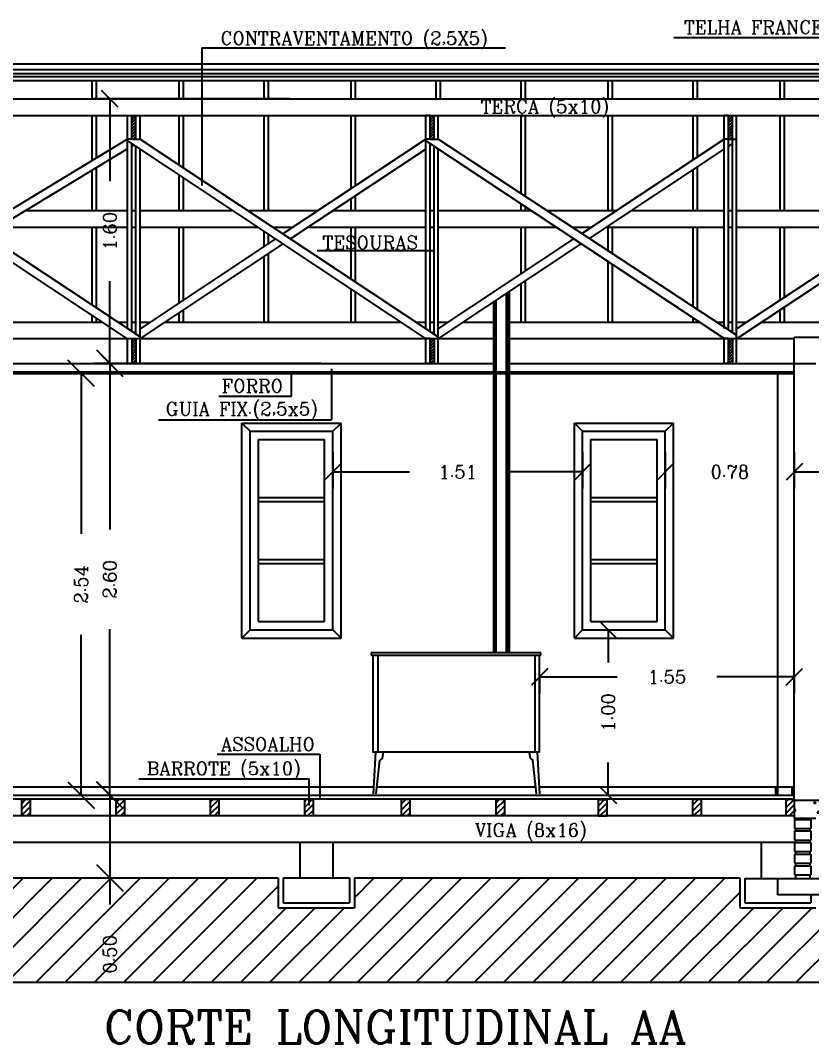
# Model space of a CAD drawing. Extents: x -83.9 to 10.5, y -11.8 to 33.6.
# Drawn here: x -8.23 to -3.45, y 21.19 to 27.37 of the extents above; entities that cross this region are included whole.
import ezdxf
from ezdxf.enums import TextEntityAlignment as Align

# ---------------------------------------------------------------- set-up
doc = ezdxf.new("R2010")
doc.units = 0
doc.linetypes.add('DASHED2', pattern=[0.375, 0.25, -0.125])
doc.layers.get('0').update_dxf_attribs({"linetype": 'CONTINUOUS'})
doc.layers.get('DEFPOINTS').update_dxf_attribs({"linetype": 'CONTINUOUS'})
for name, color, linetype in [('CONCRETO', 5, 'CONTINUOUS'), ('COTAS', 244, 'CONTINUOUS'), ('MADEIRAME', 244, 'CONTINUOUS'), ('PAREDE', 250, 'CONTINUOUS'), ('PISO', 30, 'CONTINUOUS'), ('TELHADO', 1, 'CONTINUOUS'), ('TEXTO', 244, 'CONTINUOUS'), ('VEGETAÇÃO', 92, 'CONTINUOUS'), ('VISTAL', 30, 'CONTINUOUS'), ('VISTAP', 244, 'CONTINUOUS')]:
    doc.layers.add(name, color=color, linetype=linetype)
doc.styles.add('ROMANC', font='romanc.shx', dxfattribs={"height": 0.08})
doc.dimstyles.new('ROMANC', dxfattribs={"dimscale": 2, "dimtxt": 1, "dimasz": 0.05, "dimexe": 0.05, "dimexo": 0.0625, "dimgap": 0.09, "dimtad": 0, "dimzin": 0, "dimtxsty": 'ROMANC', "dimblk1": 'OBLIQUE', "dimblk2": 'OBLIQUE', "dimsah": 1, "dimcen": 0.09, "dimse1": 1, "dimse2": 1, "dimsd1": 1, "dimsd2": 1, "dimclrd": 244, "dimclre": 244, "dimclrt": 244, "dimazin": 3, "dimtfac": 1, "dimtdec": 4, "dimtofl": 0, "dimtmove": 0, "dimatfit": 3, "dimtolj": 1, "dimtzin": 0})
doc.dimstyles.get("Standard").update_dxf_attribs({"dimscale": 2, "dimtxt": 0.18, "dimasz": 0.08, "dimexe": 0.16, "dimexo": 0.0625, "dimgap": 0.09, "dimtad": 0, "dimtih": 1, "dimtoh": 1, "dimzin": 0, "dimtxsty": 'ROMANC', "dimblk1": 'OBLIQUE', "dimblk2": 'OBLIQUE', "dimsah": 1, "dimcen": 0.09, "dimazin": 3, "dimtfac": 1, "dimtdec": 4, "dimtofl": 0, "dimtmove": 0, "dimatfit": 3, "dimtolj": 1, "dimtzin": 0})

# ---------------------------------------------------------------- blocks, each defined once
blk = doc.blocks.new('_OBLIQUE')
at = {"color": 0, "linetype": 'BYBLOCK'}
blk.add_line((-0.5, -0.5), (0.5, 0.5), dxfattribs=at)
blk = doc.blocks.new('*D73')
at = {"color": 0, "linetype": 'BYBLOCK'}
for p, q in [((-7.6166, 25.2396), (-7.2753, 25.2396)), ((-7.5953, 25.2396), (-7.5953, 24.2703)), ((-7.5953, 22.6896), (-7.5953, 23.6588)), ((-7.6166, 22.6896), (-7.2753, 22.6896))]:
    blk.add_line(p, q, dxfattribs=at)
at = {"layer": 'DEFPOINTS', "color": 0, "linetype": 'BYBLOCK'}
for p in [(-7.7416, 25.2396), (-7.7416, 22.6896), (-7.5953, 22.6896)]:
    blk.add_point(p, dxfattribs=at)
at = {"color": 0, "linetype": 'BYBLOCK', "xscale": 0.16, "yscale": 0.16, "zscale": 0.16}
for p, rotation in [((-7.5953, 25.2396), 90), ((-7.5953, 22.6896), 270)]:
    blk.add_blockref('_OBLIQUE', p, dxfattribs=dict(at, rotation=rotation))
at = {"color": 0, "linetype": 'BYBLOCK', "insert": (-7.5953, 23.9646), "char_height": 0.08, "attachment_point": 5, "rotation": 90, "style": 'ROMANC'}
blk.add_mtext('\\A1;{2.54}', dxfattribs=at)
blk = doc.blocks.new('*D74')
at = {"color": 0, "linetype": 'BYBLOCK'}
for p, q in [((-7.7416, 25.2996), (-7.7416, 24.2965)), ((-7.7399, 25.2996), (-7.4216, 25.2996)), ((-7.7416, 22.6896), (-7.7416, 23.6927)), ((-7.7279, 22.6896), (-7.4216, 22.6896))]:
    blk.add_line(p, q, dxfattribs=at)
at = {"layer": 'DEFPOINTS', "color": 0, "linetype": 'BYBLOCK'}
for p in [(-7.8649, 25.2996), (-7.8529, 22.6896), (-7.7416, 22.6896)]:
    blk.add_point(p, dxfattribs=at)
at = {"color": 0, "linetype": 'BYBLOCK', "xscale": 0.16, "yscale": 0.16, "zscale": 0.16}
for p, rotation in [((-7.7416, 25.2996), 90), ((-7.7416, 22.6896), 270)]:
    blk.add_blockref('_OBLIQUE', p, dxfattribs=dict(at, rotation=rotation))
at = {"color": 0, "linetype": 'BYBLOCK', "insert": (-7.7416, 23.9946), "char_height": 0.08, "attachment_point": 5, "rotation": 90, "style": 'ROMANC'}
blk.add_mtext('\\A1;{2.60}', dxfattribs=at)
blk = doc.blocks.new('*D76')
at = {"color": 0, "linetype": 'BYBLOCK'}
for p, q in [((-7.5415, 22.6896), (-6.7971, 22.6896)), ((-7.1171, 22.6896), (-7.1171, 22.1896)), ((-7.5535, 22.1896), (-6.7971, 22.1896)), ((-7.1171, 22.1896), (-7.1171, 22.0296))]:
    blk.add_line(p, q, dxfattribs=at)
at = {"layer": 'DEFPOINTS', "color": 0, "linetype": 'BYBLOCK'}
for p in [(-7.6665, 22.6896), (-7.6785, 22.1896), (-7.1171, 22.1896)]:
    blk.add_point(p, dxfattribs=at)
at = {"color": 0, "linetype": 'BYBLOCK', "xscale": 0.16, "yscale": 0.16, "zscale": 0.16}
for p, rotation in [((-7.1171, 22.6896), 90), ((-7.1171, 22.1896), 270)]:
    blk.add_blockref('_OBLIQUE', p, dxfattribs=dict(at, rotation=rotation))
at = {"color": 0, "linetype": 'BYBLOCK', "insert": (-7.1171, 21.7277), "char_height": 0.08, "attachment_point": 5, "rotation": 90, "style": 'ROMANC'}
blk.add_mtext('\\A1;0.50', dxfattribs=at)
blk = doc.blocks.new('*X66')
at = {"color": 0}
for p, q in [((-11.7152, -15.046), (-11.7152, -15.046)), ((-11.7064, -15.0688), (-11.7064, -15.0688)), ((-11.673, -15.0728), (-11.673, -15.0728)), ((-11.6563, -15.0622), (-11.6563, -15.0622)), ((-11.6297, -15.0553), (-11.6157, -15.0499)), ((-11.6297, -15.0553), (-11.6198, -15.062)), ((-11.6198, -15.062), (-11.6157, -15.0499)), ((-11.6084, -15.0505), (-11.6084, -15.0505)), ((-11.5805, -15.0523), (-11.5805, -15.0523)), ((-11.5692, -15.0898), (-11.5692, -15.0898)), ((-11.5662, -15.0773), (-11.5662, -15.0773)), ((-11.5016, -15.055), (-11.5016, -15.055)), ((-11.4682, -15.077), (-11.4682, -15.077)), ((-11.4595, -15.0819), (-11.4595, -15.0819)), ((-11.3949, -15.0595), (-11.3949, -15.0595)), ((-11.3643, -15.062), (-11.3643, -15.062)), ((-11.3527, -15.0864), (-11.3527, -15.0864)), ((-11.3423, -15.0713), (-11.3283, -15.0659)), ((-11.3423, -15.0713), (-11.3323, -15.078)), ((-11.3323, -15.078), (-11.3283, -15.0659)), ((-11.2924, -15.0914), (-11.2924, -15.0914)), ((-11.2881, -15.064), (-11.2881, -15.064)), ((-11.2616, -15.0479), (-11.2616, -15.0479)), ((-11.2547, -15.0813), (-11.2547, -15.0813)), ((-11.246, -15.0909), (-11.246, -15.0909)), ((-11.2047, -15.0747), (-11.2047, -15.0747)), ((-11.1814, -15.0685), (-11.1814, -15.0685)), ((-11.1758, -15.0714), (-11.1758, -15.0714)), ((-11.1289, -15.0648), (-11.1289, -15.0648)), ((-11.0746, -15.073), (-11.0746, -15.073)), ((-11.0592, -15.0514), (-11.0592, -15.0514)), ((-11.0592, -15.0867), (-11.0592, -15.0867)), ((-11.0548, -15.0873), (-11.0408, -15.082)), ((-11.0548, -15.0873), (-11.0449, -15.094)), ((-11.0449, -15.094), (-11.0409, -15.082)), ((-11.0026, -15.0481), (-11.0026, -15.0481)), ((-10.9678, -15.0775), (-10.9678, -15.0775)), ((-10.9565, -15.0726), (-10.9565, -15.0726)), ((-10.9525, -15.0415), (-10.9525, -15.0415)), ((-10.8946, -15.0753), (-10.8946, -15.0753)), ((-10.8611, -15.0821), (-10.8611, -15.0821)), ((-10.8555, -15.0598), (-10.8555, -15.0598)), ((-10.8182, -15.0683), (-10.8026, -15.0521)), ((-10.8182, -15.0683), (-10.8004, -15.0711)), ((-10.8004, -15.0711), (-10.8026, -15.0521)), ((-10.778, -15.0553), (-10.778, -15.0553)), ((-10.7744, -15.0425), (-10.7729, -15.0408)), ((-10.7744, -15.0425), (-10.7624, -15.0436)), ((-10.7624, -15.0435), (-10.7629, -15.0408)), ((-10.7543, -15.0866), (-10.7543, -15.0866)), ((-10.753, -15.0872), (-10.753, -15.0872)), ((-10.7516, -15.0448), (-10.7516, -15.0448)), ((-10.6773, -15.0773), (-10.6773, -15.0773)), ((-10.6475, -15.0911), (-10.6475, -15.0911)), ((-10.6309, -15.0551), (-10.6213, -15.0436)), ((-10.6309, -15.0551), (-10.619, -15.0561)), ((-10.619, -15.0561), (-10.6213, -15.0436)), ((-10.6048, -15.1014), (-10.5892, -15.0852)), ((-10.5965, -15.0408), (-10.5894, -15.0456)), ((-10.5894, -15.0455), (-10.5878, -15.0408)), ((-10.587, -15.1042), (-10.5892, -15.0852)), ((-10.551, -15.0606), (-10.551, -15.0606)), ((-10.5503, -15.0845), (-10.5503, -15.0845)), ((-10.5009, -15.054), (-10.5009, -15.054)), ((-10.4875, -15.0676), (-10.4778, -15.0561)), ((-10.4875, -15.0676), (-10.4755, -15.0687)), ((-10.4755, -15.0686), (-10.4778, -15.0561)), ((-10.4683, -15.0852), (-10.4683, -15.0852)), ((-10.4464, -15.0695), (-10.4464, -15.0695)), ((-10.4251, -15.0441), (-10.4251, -15.0441)), ((-10.3517, -15.0652), (-10.3517, -15.0652)), ((-10.344, -15.0802), (-10.3344, -15.0687)), ((-10.344, -15.0802), (-10.3321, -15.0812)), ((-10.3437, -15.0554), (-10.3437, -15.0554)), ((-10.3321, -15.0812), (-10.3344, -15.0687)), ((-10.312, -15.0549), (-10.2979, -15.0495)), ((-10.312, -15.0549), (-10.302, -15.0616)), ((-10.302, -15.0616), (-10.298, -15.0495)), ((-11.7463, -15.0998), (-11.7411, -15.0936)), ((-11.7463, -15.1055), (-11.7388, -15.1061)), ((-11.7388, -15.1061), (-11.7412, -15.0936)), ((-11.7089, -15.1411), (-11.7089, -15.1411)), ((-11.6719, -15.1039), (-11.6719, -15.1039)), ((-11.6332, -15.1311), (-11.6332, -15.1311)), ((-11.6329, -15.1508), (-11.6299, -15.1476)), ((-11.6295, -15.1508), (-11.6299, -15.1476)), ((-11.6073, -15.1176), (-11.5977, -15.1062)), ((-11.6073, -15.1176), (-11.5954, -15.1187)), ((-11.5954, -15.1187), (-11.5977, -15.1061)), ((-11.5068, -15.1145), (-11.5068, -15.1145)), ((-11.4568, -15.1079), (-11.4568, -15.1079)), ((-11.456, -15.1208), (-11.4542, -15.1187)), ((-11.4539, -15.1208), (-11.4542, -15.1187)), ((-11.4091, -15.1115), (-11.4091, -15.1115)), ((-11.381, -15.0979), (-11.381, -15.0979)), ((-11.2641, -15.1145), (-11.2641, -15.1145)), ((-11.163, -15.1017), (-11.163, -15.1017)), ((-11.1392, -15.0954), (-11.1392, -15.0954)), ((-11.1279, -15.1153), (-11.1279, -15.1153)), ((-11.0324, -15.0999), (-11.0324, -15.0999)), ((-11.0112, -15.0953), (-11.0112, -15.0953)), ((-11.0051, -15.1204), (-11.0051, -15.1204)), ((-10.9294, -15.1104), (-10.9294, -15.1104)), ((-10.9257, -15.1044), (-10.9257, -15.1044)), ((-10.8189, -15.1089), (-10.8189, -15.1089)), ((-10.8031, -15.0938), (-10.8031, -15.0938)), ((-10.7674, -15.1034), (-10.7534, -15.098)), ((-10.7674, -15.1034), (-10.7575, -15.1101)), ((-10.7575, -15.1101), (-10.7534, -15.098)), ((-10.754, -15.1114), (-10.754, -15.1114)), ((-10.7121, -15.1134), (-10.7121, -15.1134)), ((-10.6513, -15.0973), (-10.6513, -15.0973)), ((-10.6054, -15.1179), (-10.6054, -15.1179)), ((-10.6048, -15.1014), (-10.587, -15.1042)), ((-10.5849, -15.1052), (-10.5849, -15.1052)), ((-10.5408, -15.0956), (-10.5408, -15.0956)), ((-10.48, -15.1194), (-10.466, -15.114)), ((-10.48, -15.1194), (-10.4779, -15.1208)), ((-10.4683, -15.1208), (-10.466, -15.114)), ((-10.434, -15.1001), (-10.434, -15.1001)), ((-10.3918, -15.127), (-10.3918, -15.127)), ((-10.3913, -15.1345), (-10.3757, -15.1183)), ((-10.3913, -15.1345), (-10.3735, -15.1373)), ((-10.3735, -15.1373), (-10.3757, -15.1183)), ((-10.3514, -15.1063), (-10.3514, -15.1063)), ((-10.3462, -15.122), (-10.3462, -15.122)), ((-10.3272, -15.1046), (-10.3272, -15.1046)), ((-10.3014, -15.0997), (-10.3014, -15.0997))]:
    blk.add_line(p, q, dxfattribs=at)
blk = doc.blocks.new('*X71')
at = {"color": 0}
for p, q in [((-11.7963, -15.0844), (-11.7477, -15.0358)), ((-11.7963, -15.049), (-11.7831, -15.0358)), ((-11.7963, -15.1197), (-11.7463, -15.0697)), ((-11.777, -15.1358), (-11.7463, -15.1051))]:
    blk.add_line(p, q, dxfattribs=at)
blk = doc.blocks.new('*X70')
at = {"color": 0}
for p, q in [((-9.4467, -12.4873), (-9.4357, -12.4763)), ((-9.4467, -12.505), (-9.4217, -12.48)), ((-9.4467, -12.5226), (-9.4217, -12.4976)), ((-9.4467, -12.5403), (-9.4217, -12.5153)), ((-9.4467, -12.558), (-9.4217, -12.533)), ((-9.4467, -12.5757), (-9.4217, -12.5507)), ((-9.4467, -12.5934), (-9.4217, -12.5684)), ((-9.4467, -12.611), (-9.4217, -12.586)), ((-9.4443, -12.6263), (-9.4217, -12.6037)), ((-9.4266, -12.6263), (-9.4217, -12.6214))]:
    blk.add_line(p, q, dxfattribs=at)
blk = doc.blocks.new('*X69')
at = {"color": 0}
for p, q in [((-9.4467, -10.967), (-9.436, -10.9563)), ((-9.4467, -10.9847), (-9.4217, -10.9597)), ((-9.4467, -11.0024), (-9.4217, -10.9774)), ((-9.4467, -11.02), (-9.4217, -10.995)), ((-9.4467, -11.0377), (-9.4217, -11.0127)), ((-9.4467, -11.0554), (-9.4217, -11.0304)), ((-9.4467, -11.0731), (-9.4217, -11.0481)), ((-9.4467, -11.0908), (-9.4217, -11.0658)), ((-9.4387, -11.1004), (-9.4217, -11.0834))]:
    blk.add_line(p, q, dxfattribs=at)
blk = doc.blocks.new('*X83')
at = {"color": 0}
for p, q in [((-4.1686, 22.6307), (-4.1348, 22.6646)), ((-4.1686, 22.5954), (-4.1186, 22.6454)), ((-4.1641, 22.5646), (-4.1186, 22.61)), ((-4.1287, 22.5646), (-4.1186, 22.5747))]:
    blk.add_line(p, q, dxfattribs=at)
blk = doc.blocks.new('*X84')
at = {"color": 0}
for p, q in [((-9.3649, 22.6317), (-9.332, 22.6646)), ((-9.3649, 22.5963), (-9.3149, 22.6463)), ((-8.7949, 22.636), (-8.7663, 22.6646)), ((-8.7949, 22.6006), (-8.7449, 22.6506)), ((-8.2249, 22.6403), (-8.2007, 22.6646)), ((-8.2249, 22.605), (-8.1749, 22.655)), ((-7.6549, 22.6446), (-7.635, 22.6646)), ((-7.6549, 22.6093), (-7.6049, 22.6593)), ((-7.0849, 22.6489), (-7.0693, 22.6646)), ((-7.0849, 22.6136), (-7.0349, 22.6636)), ((-6.5149, 22.6533), (-6.5036, 22.6646)), ((-6.5149, 22.6179), (-6.4682, 22.6646)), ((-5.9306, 22.6365), (-5.9026, 22.6646)), ((-5.9306, 22.6012), (-5.8806, 22.6512)), ((-5.3577, 22.6437), (-5.3369, 22.6646)), ((-5.3577, 22.6083), (-5.3077, 22.6583)), ((-4.7391, 22.6613), (-4.737, 22.6634)), ((-4.7391, 22.6259), (-4.7016, 22.6634)), ((-4.7391, 22.5906), (-4.6891, 22.6406)), ((-9.3613, 22.5646), (-9.3149, 22.611)), ((-9.326, 22.5646), (-9.3149, 22.5756)), ((-8.7949, 22.5653), (-8.7449, 22.6153)), ((-8.7603, 22.5646), (-8.7449, 22.5799)), ((-8.2249, 22.5696), (-8.1749, 22.6196)), ((-8.1946, 22.5646), (-8.1749, 22.5842)), ((-7.6549, 22.5739), (-7.6049, 22.6239)), ((-7.6289, 22.5646), (-7.6049, 22.5886)), ((-7.0849, 22.5782), (-7.0349, 22.6282)), ((-7.0632, 22.5646), (-7.0349, 22.5929)), ((-6.5149, 22.5825), (-6.4649, 22.6325)), ((-6.4975, 22.5646), (-6.4649, 22.5972)), ((-5.9306, 22.5658), (-5.8806, 22.6158)), ((-5.8965, 22.5646), (-5.8806, 22.5805)), ((-5.3577, 22.573), (-5.3077, 22.623)), ((-5.3308, 22.5646), (-5.3077, 22.5876)), ((-4.7298, 22.5646), (-4.6891, 22.6052)), ((-4.6944, 22.5646), (-4.6891, 22.5699))]:
    blk.add_line(p, q, dxfattribs=at)
blk = doc.blocks.new('*D88')
at = {"color": 244, "linetype": 'BYBLOCK'}
for p, q in [((-7.8999, 26.8996), (-9.0897, 26.8996)), ((-8.9897, 26.8996), (-8.9897, 26.4015)), ((-8.9897, 25.2996), (-8.9897, 25.7977)), ((-7.7112, 25.2996), (-9.0897, 25.2996))]:
    blk.add_line(p, q, dxfattribs=at)
at = {"layer": 'DEFPOINTS', "color": 0, "linetype": 'BYBLOCK'}
for p in [(-8.9897, 26.8996), (-7.7749, 26.8996), (-7.5862, 25.2996)]:
    blk.add_point(p, dxfattribs=at)
at = {"color": 244, "linetype": 'BYBLOCK', "xscale": 0.1, "yscale": 0.1, "zscale": 0.1}
for p, rotation in [((-8.9897, 26.8996), 90), ((-8.9897, 25.2996), 270)]:
    blk.add_blockref('_OBLIQUE', p, dxfattribs=dict(at, rotation=rotation))
at = {"color": 244, "linetype": 'BYBLOCK', "insert": (-8.9897, 26.0996), "char_height": 0.08, "attachment_point": 5, "rotation": 90, "style": 'ROMANC'}
blk.add_mtext('\\A1;1.60', dxfattribs=at)
blk = doc.blocks.new('*D89')
at = {"color": 244, "linetype": 'BYBLOCK'}
for p, q in [((-4.3349, 24.7646), (-4.3349, 24.5443)), ((-3.5549, 24.7646), (-3.5549, 24.5443)), ((-4.3349, 24.6443), (-4.3349, 24.6443)), ((-3.5549, 24.6443), (-3.3549, 24.6443))]:
    blk.add_line(p, q, dxfattribs=at)
at = {"layer": 'DEFPOINTS', "color": 0, "linetype": 'BYBLOCK'}
for p in [(-4.3349, 24.8896), (-3.5549, 24.8896), (-3.5549, 24.6443)]:
    blk.add_point(p, dxfattribs=at)
at = {"color": 244, "linetype": 'BYBLOCK', "xscale": 0.1, "yscale": 0.1, "zscale": 0.1}
blk.add_blockref('_OBLIQUE', (-4.3349, 24.6443), dxfattribs=at)
at = {"color": 244, "linetype": 'BYBLOCK', "xscale": 0.1, "yscale": 0.1, "zscale": 0.1, "rotation": 180}
blk.add_blockref('_OBLIQUE', (-3.5549, 24.6443), dxfattribs=at)
at = {"color": 244, "linetype": 'BYBLOCK', "insert": (-3.9449, 24.6443), "char_height": 0.08, "attachment_point": 5, "style": 'ROMANC'}
blk.add_mtext('\\A1;0.78', dxfattribs=at)
blk = doc.blocks.new('*D90')
at = {"color": 244, "linetype": 'BYBLOCK'}
for p, q in [((-6.3449, 24.7646), (-6.3449, 24.5444)), ((-4.8349, 24.7646), (-4.8349, 24.5444)), ((-6.3449, 24.6444), (-5.8823, 24.6444)), ((-4.8349, 24.6444), (-5.2975, 24.6444))]:
    blk.add_line(p, q, dxfattribs=at)
at = {"layer": 'DEFPOINTS', "color": 0, "linetype": 'BYBLOCK'}
for p in [(-6.3449, 24.8896), (-4.8349, 24.8896), (-4.8349, 24.6444)]:
    blk.add_point(p, dxfattribs=at)
at = {"color": 244, "linetype": 'BYBLOCK', "xscale": 0.1, "yscale": 0.1, "zscale": 0.1, "rotation": 180}
blk.add_blockref('_OBLIQUE', (-6.3449, 24.6444), dxfattribs=at)
at = {"color": 244, "linetype": 'BYBLOCK', "xscale": 0.1, "yscale": 0.1, "zscale": 0.1}
blk.add_blockref('_OBLIQUE', (-4.8349, 24.6444), dxfattribs=at)
at = {"color": 244, "linetype": 'BYBLOCK', "insert": (-5.5899, 24.6444), "char_height": 0.08, "attachment_point": 5, "style": 'ROMANC'}
blk.add_mtext('\\A1;1.51', dxfattribs=at)
blk = doc.blocks.new('*D91')
at = {"color": 244, "linetype": 'BYBLOCK'}
for p, q in [((-5.0949, 23.4115), (-5.0949, 23.3048)), ((-5.0949, 23.4048), (-4.6268, 23.4048)), ((-3.5549, 23.4048), (-4.023, 23.4048)), ((-3.5549, 23.4115), (-3.5549, 23.3048))]:
    blk.add_line(p, q, dxfattribs=at)
at = {"layer": 'DEFPOINTS', "color": 0, "linetype": 'BYBLOCK'}
for p in [(-5.0949, 23.5365), (-3.5549, 23.5365), (-3.5549, 23.4048)]:
    blk.add_point(p, dxfattribs=at)
at = {"color": 244, "linetype": 'BYBLOCK', "xscale": 0.1, "yscale": 0.1, "zscale": 0.1, "rotation": 180}
blk.add_blockref('_OBLIQUE', (-5.0949, 23.4048), dxfattribs=at)
at = {"color": 244, "linetype": 'BYBLOCK', "xscale": 0.1, "yscale": 0.1, "zscale": 0.1}
blk.add_blockref('_OBLIQUE', (-3.5549, 23.4048), dxfattribs=at)
at = {"color": 244, "linetype": 'BYBLOCK', "insert": (-4.3249, 23.4048), "char_height": 0.08, "attachment_point": 5, "style": 'ROMANC'}
blk.add_mtext('\\A1;{1.55}', dxfattribs=at)
blk = doc.blocks.new('*D92')
at = {"color": 244, "linetype": 'BYBLOCK'}
for p, q in [((-4.7099, 23.6896), (-4.5806, 23.6896)), ((-4.6806, 23.6896), (-4.6806, 23.4915)), ((-4.6806, 22.6896), (-4.6806, 22.8877)), ((-4.7099, 22.6896), (-4.5806, 22.6896))]:
    blk.add_line(p, q, dxfattribs=at)
at = {"layer": 'DEFPOINTS', "color": 0, "linetype": 'BYBLOCK'}
for p in [(-4.8349, 23.6896), (-4.8349, 22.6896), (-4.6806, 22.6896)]:
    blk.add_point(p, dxfattribs=at)
at = {"color": 244, "linetype": 'BYBLOCK', "xscale": 0.1, "yscale": 0.1, "zscale": 0.1}
for p, rotation in [((-4.6806, 23.6896), 90), ((-4.6806, 22.6896), 270)]:
    blk.add_blockref('_OBLIQUE', p, dxfattribs=dict(at, rotation=rotation))
at = {"color": 244, "linetype": 'BYBLOCK', "insert": (-4.6806, 23.1896), "char_height": 0.08, "attachment_point": 5, "rotation": 90, "style": 'ROMANC'}
blk.add_mtext('\\A1;1.00', dxfattribs=at)
blk = doc.blocks.new('*X104')
at = {"color": 0}
for p, q in [((-3.7204, 21.5587), (-2.7295, 22.5496)), ((-3.5436, 21.5587), (-2.5527, 22.5496)), ((-8.8469, 21.5587), (-8.216, 22.1896)), ((-8.6701, 21.5587), (-8.0393, 22.1896)), ((-8.4934, 21.5587), (-7.8625, 22.1896)), ((-8.3166, 21.5587), (-7.6857, 22.1896)), ((-8.1398, 21.5587), (-7.5089, 22.1896)), ((-7.963, 21.5587), (-7.3322, 22.1896)), ((-7.7863, 21.5587), (-7.1554, 22.1896)), ((-7.6095, 21.5587), (-6.9786, 22.1896)), ((-7.4327, 21.5587), (-6.8018, 22.1896)), ((-6.5488, 21.5587), (-5.9179, 22.1896)), ((-6.3721, 21.5587), (-5.7412, 22.1896)), ((-6.2149, 22.0694), (-6.0947, 22.1896)), ((-6.1953, 21.5587), (-5.5644, 22.1896)), ((-6.0185, 21.5587), (-5.3876, 22.1896)), ((-5.8417, 21.5587), (-5.2108, 22.1896)), ((-5.6649, 21.5587), (-5.0341, 22.1896)), ((-5.4882, 21.5587), (-4.8573, 22.1896)), ((-5.3114, 21.5587), (-4.6805, 22.1896)), ((-5.1346, 21.5587), (-4.5037, 22.1896)), ((-4.9578, 21.5587), (-4.3269, 22.1896)), ((-4.7811, 21.5587), (-4.1502, 22.1896)), ((-4.6043, 21.5587), (-3.9734, 22.1896)), ((-7.2559, 21.5587), (-6.6749, 22.1397)), ((-4.4275, 21.5587), (-3.8846, 22.1016)), ((-7.0792, 21.5587), (-6.6283, 22.0096)), ((-6.9024, 21.5587), (-6.4515, 22.0096)), ((-6.7256, 21.5587), (-6.2747, 22.0096)), ((-4.2507, 21.5587), (-3.7998, 22.0096)), ((-4.074, 21.5587), (-3.6231, 22.0096)), ((-3.8972, 21.5587), (-3.4463, 22.0096))]:
    blk.add_line(p, q, dxfattribs=at)

msp = doc.modelspace()

# ---------------------------------------------------------------- linework, layer by layer
at = {"layer": 'CONCRETO', "color": 5}
msp.add_line((-3.5549, 22.6596), (-2.0949, 22.6596), dxfattribs=at)
at = {"layer": 'COTAS', "color": 30}
for p, q in [((-7.1365, 27.2077), (-7.1365, 26.3756)), ((-7.5112, 25.4598), (-9.315, 26.6549)), ((-7.5862, 26.6552), (-8.4903, 26.1085)), ((-7.5862, 26.5967), (-8.4434, 26.0775)), ((-7.5862, 26.6451), (-5.7822, 25.4494)), ((-7.548, 26.6198), (-7.5612, 26.6119)), ((-7.5112, 26.6554), (-5.7074, 25.4598)), ((-5.7822, 26.6555), (-6.6468, 26.0825)), ((-3.9787, 25.4496), (-5.7824, 26.6449)), ((-5.7546, 26.6138), (-5.7574, 26.612)), ((-3.9037, 25.4702), (-5.7074, 26.6554)), ((-4.8393, 26.085), (-3.9787, 26.6554)), ((-3.9537, 26.612), (-3.9287, 26.6286)), ((-5.7824, 26.5954), (-6.6015, 26.0525)), ((-4.7938, 26.0551), (-3.9787, 26.5954)), ((-6.692, 26.0525), (-7.5112, 25.5095)), ((-5.7074, 25.5095), (-4.8884, 26.0524)), ((-6.6468, 26.0225), (-7.5112, 25.4496)), ((-5.7076, 25.4494), (-4.8431, 26.0224)), ((-7.586, 25.4495), (-8.2887, 25.915)), ((-3.9037, 25.5092), (-3.3726, 25.8603)), ((-3.9037, 25.4493), (-3.3604, 25.8084)), ((-7.5362, 25.493), (-7.5487, 25.4847)), ((-5.7449, 25.4847), (-5.7324, 25.493)), ((-7.5862, 25.4496), (-7.5112, 25.4496)), ((-6.3531, 25.2666), (-6.3531, 24.9597)), ((-6.8449, 24.8896), (-6.8949, 24.9396)), ((-6.3449, 24.8896), (-6.2949, 24.9396)), ((-4.8349, 24.8896), (-4.8849, 24.9396)), ((-4.3349, 24.8896), (-4.2849, 24.9396)), ((-6.7949, 24.1146), (-6.3949, 24.1146)), ((-6.7949, 24.0896), (-6.3949, 24.0896)), ((-4.7849, 24.1146), (-4.3849, 24.1146)), ((-4.7849, 24.0896), (-4.3849, 24.0896)), ((-6.8449, 23.6896), (-6.8949, 23.6396)), ((-6.8449, 23.6896), (-6.3449, 23.6896)), ((-6.7949, 23.7396), (-6.3949, 23.7396)), ((-6.3449, 23.6896), (-6.2949, 23.6396)), ((-4.8349, 23.6896), (-4.8849, 23.6396)), ((-4.8349, 23.6896), (-4.3349, 23.6896)), ((-4.7849, 23.7396), (-4.3849, 23.7396)), ((-4.3349, 23.6896), (-4.2849, 23.6396)), ((-6.8949, 23.6396), (-6.2949, 23.6396)), ((-4.8849, 23.6396), (-4.2849, 23.6396))]:
    msp.add_line(p, q, dxfattribs=at)
at = {"layer": 'COTAS', "color": 244}
for p, q in [((-8.2006, 26.2246), (-7.5862, 26.2246)), ((-7.5612, 26.2246), (-7.5362, 26.2246)), ((-7.5112, 26.2246), (-6.9516, 26.2246)), ((-6.8611, 26.2246), (-6.4324, 26.2246)), ((-6.3419, 26.2246), (-5.7824, 26.2246)), ((-5.7574, 26.2246), (-5.7324, 26.2246)), ((-5.7074, 26.2246), (-5.1482, 26.2246)), ((-5.0517, 26.2246), (-4.6287, 26.2246)), ((-4.5382, 26.2246), (-3.9787, 26.2246)), ((-3.9537, 26.2246), (-3.9287, 26.2246)), ((-3.9037, 26.2246), (-2.8216, 26.2246)), ((-8.3657, 26.1246), (-7.5862, 26.1246)), ((-7.5612, 26.1246), (-7.5362, 26.1246)), ((-7.5112, 26.1246), (-6.8008, 26.1246)), ((-6.7103, 26.1246), (-6.5833, 26.1246)), ((-6.4928, 26.1246), (-5.7824, 26.1246)), ((-5.7574, 26.1246), (-5.7324, 26.1246)), ((-5.7074, 26.1246), (-4.9973, 26.1246)), ((-4.8995, 26.1246), (-4.7795, 26.1246)), ((-4.689, 26.1246), (-3.9787, 26.1246)), ((-3.9537, 26.1246), (-3.9287, 26.1246)), ((-3.9037, 26.1246), (-2.9729, 26.1246)), ((-9.3149, 25.5496), (-7.7371, 25.5496)), ((-7.6466, 25.5496), (-7.5862, 25.5496)), ((-7.5612, 25.5496), (-7.5362, 25.5496)), ((-7.5612, 25.5496), (-7.5362, 25.5496)), ((-7.5112, 25.5496), (-7.4508, 25.5496)), ((-7.3603, 25.5496), (-5.9333, 25.5496)), ((-5.8428, 25.5496), (-5.7824, 25.5496)), ((-5.7574, 25.5496), (-5.7324, 25.5496)), ((-5.7074, 25.5496), (-5.647, 25.5496)), ((-5.5565, 25.5496), (-5.3738, 25.5496)), ((-5.2786, 25.5496), (-4.1296, 25.5496)), ((-4.0244, 25.5496), (-3.9787, 25.5496)), ((-3.9537, 25.5496), (-3.9287, 25.5496)), ((-3.9537, 25.5496), (-3.9287, 25.5496)), ((-3.9037, 25.5496), (-3.8427, 25.5496)), ((-3.752, 25.5496), (-3.2852, 25.5496)), ((-9.3149, 25.4496), (-7.5862, 25.4496)), ((-7.5612, 25.4496), (-7.5362, 25.4496)), ((-7.5112, 25.4496), (-5.3738, 25.4496)), ((-5.2786, 25.4496), (-3.9787, 25.4496)), ((-3.9787, 25.4496), (-3.5549, 25.4496))]:
    msp.add_line(p, q, dxfattribs=at)
at = {"layer": 'MADEIRAME', "color": 30, "linetype": 'CONTINUOUS'}
for p, q in [((-4.2833, 27.2709), (-3.1735, 27.2709)), ((-7.1365, 27.2077), (-5.3003, 27.2077)), ((-9.8799, 27.0346), (-1.6049, 27.0346)), ((-9.8799, 27.0096), (-1.6049, 27.0096)), ((-7.7999, 26.8996), (-7.7999, 27.0096)), ((-7.7749, 26.8996), (-7.7749, 27.0096)), ((-7.2737, 26.8996), (-7.2737, 27.0096)), ((-7.2487, 26.8996), (-7.2487, 27.0096)), ((-6.7599, 26.8996), (-6.7599, 27.0096)), ((-6.7349, 26.8996), (-6.7349, 27.0096)), ((-6.2337, 26.8996), (-6.2337, 27.0096)), ((-6.2087, 26.8996), (-6.2087, 27.0096)), ((-5.7199, 26.8996), (-5.7199, 27.0096)), ((-5.6949, 26.8996), (-5.6949, 27.0096)), ((-5.2062, 26.8996), (-5.2062, 27.0096)), ((-5.1812, 26.8996), (-5.1812, 27.0096)), ((-4.6799, 26.8996), (-4.6799, 27.0096)), ((-4.6549, 26.8996), (-4.6549, 27.0096)), ((-4.1662, 26.8996), (-4.1662, 27.0096)), ((-4.1412, 26.8996), (-4.1412, 27.0096)), ((-3.6399, 26.8996), (-3.6399, 27.0096)), ((-3.6149, 26.8996), (-3.6149, 27.0096)), ((-7.7999, 26.526), (-7.7999, 26.7996)), ((-7.7749, 26.5411), (-7.7749, 26.7996)), ((-7.2737, 26.498), (-7.2737, 26.7996)), ((-7.2487, 26.4814), (-7.2487, 26.7996)), ((-6.7599, 26.2246), (-6.7599, 26.7996)), ((-6.7349, 26.2246), (-6.7349, 26.7996)), ((-6.2337, 26.3563), (-6.2337, 26.7996)), ((-6.2087, 26.3729), (-6.2087, 26.7996)), ((-5.2062, 26.326), (-5.2062, 26.7996)), ((-5.1812, 26.3096), (-5.1812, 26.7996)), ((-4.6799, 26.2246), (-4.6799, 26.7996)), ((-4.6549, 26.2246), (-4.6549, 26.7996)), ((-4.1662, 26.5311), (-4.1662, 26.7996)), ((-4.1412, 26.5477), (-4.1412, 26.7996)), ((-3.6399, 26.2246), (-3.6399, 26.7996)), ((-3.6149, 26.2246), (-3.6149, 26.7996)), ((-7.7749, 26.2246), (-7.7749, 26.4824)), ((-4.1412, 26.2246), (-4.1412, 26.4877)), ((-7.7999, 26.2246), (-7.7999, 26.4673)), ((-7.2737, 26.2246), (-7.2737, 26.438)), ((-7.2487, 26.2246), (-7.2487, 26.4214)), ((-4.1662, 26.2246), (-4.1662, 26.4711)), ((-6.2337, 26.2246), (-6.2337, 26.2963)), ((-6.2087, 26.2246), (-6.2087, 26.3129)), ((-5.2062, 26.2246), (-5.2062, 26.263)), ((-5.1812, 26.2246), (-5.1812, 26.2464)), ((-7.7999, 25.6511), (-7.7999, 26.1246)), ((-7.7749, 25.6346), (-7.7749, 26.1246)), ((-7.2737, 25.667), (-7.2737, 26.1246)), ((-7.2487, 25.6835), (-7.2487, 26.1246)), ((-6.2337, 25.8086), (-6.2337, 26.1246)), ((-6.2087, 25.7921), (-6.2087, 26.1246)), ((-5.2062, 25.8418), (-5.2062, 26.1246)), ((-5.1812, 25.8584), (-5.1812, 26.1246)), ((-4.6799, 25.9803), (-4.6799, 26.1246)), ((-4.6549, 25.9638), (-4.6549, 26.1246)), ((-4.1662, 25.6427), (-4.1662, 26.1246)), ((-4.1412, 25.6263), (-4.1412, 26.1246)), ((-3.6399, 25.6836), (-3.6399, 26.1246)), ((-3.6149, 25.7001), (-3.6149, 26.1246)), ((-6.7599, 26.0075), (-6.7599, 26.0975)), ((-6.7349, 26.0241), (-6.7349, 26.0809)), ((-6.4408, 25.9818), (-5.7276, 25.9818)), ((-6.7599, 25.5496), (-6.7599, 25.9475)), ((-6.7349, 25.5496), (-6.7349, 25.9641)), ((-4.6799, 25.5496), (-4.6799, 25.9143)), ((-4.6549, 25.5496), (-4.6549, 25.8977)), ((-5.1812, 25.5496), (-5.1812, 25.7984)), ((-6.2337, 25.5496), (-6.2337, 25.7487)), ((-6.2087, 25.5496), (-6.2087, 25.7321)), ((-5.2062, 25.5496), (-5.2062, 25.7818)), ((-7.2737, 25.5496), (-7.2737, 25.607)), ((-7.2487, 25.5496), (-7.2487, 25.6235)), ((-3.6399, 25.5496), (-3.6399, 25.6237)), ((-3.6149, 25.5496), (-3.6149, 25.6402)), ((-7.7999, 25.5496), (-7.7999, 25.5912)), ((-7.7749, 25.5496), (-7.7749, 25.5746)), ((-4.1662, 25.5496), (-4.1662, 25.5738)), ((-4.1412, 25.5496), (-4.1412, 25.5572)), ((-6.5959, 25.1025), (-6.5959, 25.2477)), ((-7.0342, 25.1025), (-6.5959, 25.1025)), ((-7.3998, 24.9597), (-6.3531, 24.9597)), ((-7.045, 22.9384), (-6.4248, 22.9384)), ((-6.4248, 22.9384), (-6.4248, 22.6741)), ((-7.5182, 22.7876), (-6.4893, 22.7876))]:
    msp.add_line(p, q, dxfattribs=at)
at = {"layer": 'MADEIRAME', "color": 244}
for p, q in [((-9.8799, 26.8996), (-1.6049, 26.8996)), ((-9.8799, 26.7996), (-1.6049, 26.7996)), ((-7.5862, 26.7996), (-7.5612, 26.7996)), ((-7.5362, 26.7996), (-7.5112, 26.7996)), ((-5.7324, 26.7996), (-5.7074, 26.7996)), ((-3.9287, 26.7996), (-3.9037, 26.7996)), ((-5.7574, 25.4496), (-5.7824, 25.4496)), ((-5.7324, 25.4496), (-5.7074, 25.4496)), ((-3.9537, 25.4496), (-3.9787, 25.4496)), ((-3.9287, 25.4496), (-3.9037, 25.4496)), ((-3.5549, 25.4596), (-2.1699, 25.4596)), ((-3.5549, 25.2996), (-3.5549, 25.4596)), ((-9.2649, 25.2996), (-5.3738, 25.2996)), ((-5.7574, 25.2996), (-5.7824, 25.2996)), ((-5.2786, 25.2996), (-3.5549, 25.2996)), ((-3.9537, 25.2996), (-3.9787, 25.2996))]:
    msp.add_line(p, q, dxfattribs=at)
at = {"layer": 'MADEIRAME', "color": 30}
for p, q in [((-7.5612, 26.6554), (-7.5862, 26.6552)), ((-7.5362, 26.6554), (-7.5112, 26.6554)), ((-5.7574, 26.6554), (-5.7824, 26.6554)), ((-5.7324, 26.6554), (-5.7074, 26.6554)), ((-3.9537, 26.6554), (-3.9787, 26.6554)), ((-3.9287, 26.6554), (-3.9037, 26.6554)), ((-6.4893, 22.6269), (-6.4893, 22.7876))]:
    msp.add_line(p, q, dxfattribs=at)
at = {"layer": 'PAREDE', "linetype": 'DASHED2'}
for p, q in [((-7.5612, 26.6554), (-7.5612, 26.7996)), ((-7.5362, 26.6554), (-7.5362, 26.7996)), ((-5.7574, 26.6554), (-5.7574, 26.7996)), ((-5.7324, 26.6554), (-5.7324, 26.7996)), ((-3.9537, 26.6554), (-3.9537, 26.7996)), ((-3.9287, 26.6554), (-3.9287, 26.7996)), ((-7.5612, 25.4496), (-7.5612, 25.2996)), ((-7.5362, 25.4496), (-7.5362, 25.2996)), ((-5.7574, 25.4496), (-5.7574, 25.2996)), ((-5.7324, 25.4496), (-5.7324, 25.2996)), ((-3.9537, 25.4496), (-3.9537, 25.2996)), ((-3.9287, 25.4496), (-3.9287, 25.2996))]:
    msp.add_line(p, q, dxfattribs=at)
at = {"layer": 'PAREDE', "color": 250}
for p, q in [((-7.5612, 26.7996), (-7.5362, 26.7996)), ((-5.7574, 26.7996), (-5.7324, 26.7996)), ((-3.9537, 26.7996), (-3.9287, 26.7996)), ((-7.5612, 26.6554), (-7.5362, 26.6554)), ((-5.7574, 26.6554), (-5.7324, 26.6554)), ((-3.9537, 26.6554), (-3.9287, 26.6554)), ((-5.7574, 25.4496), (-5.7324, 25.4496)), ((-3.9537, 25.4496), (-3.9287, 25.4496)), ((-7.5612, 25.2996), (-7.5362, 25.2996)), ((-5.7574, 25.2996), (-5.7324, 25.2996)), ((-3.9537, 25.2996), (-3.9287, 25.2996))]:
    msp.add_line(p, q, dxfattribs=at)
at = {"layer": 'PAREDE', "color": 3}
for p, q in [((-3.5549, 22.6896), (-3.5549, 25.2996)), ((-3.5549, 25.2996), (-3.4249, 25.2996))]:
    msp.add_line(p, q, dxfattribs=at)
at = {"layer": 'PAREDE', "color": 30}
for p, q in [((-6.8949, 23.6396), (-6.8949, 24.9396)), ((-6.2949, 23.6396), (-6.2949, 24.9396)), ((-4.8849, 23.6396), (-4.8849, 24.9396)), ((-4.2849, 23.6396), (-4.2849, 24.9396)), ((-6.8449, 23.6896), (-6.8449, 24.8896)), ((-6.3449, 23.6896), (-6.3449, 24.8896)), ((-6.3449, 23.6896), (-6.3449, 24.8896)), ((-4.8349, 23.6896), (-4.8349, 24.8896)), ((-4.3349, 23.6896), (-4.3349, 24.8896)), ((-6.7949, 23.7396), (-6.7949, 24.8396)), ((-6.3949, 23.7396), (-6.3949, 24.8396)), ((-4.7849, 23.7396), (-4.7849, 24.8396)), ((-4.3849, 23.7396), (-4.3849, 24.8396)), ((-3.5549, 22.6646), (-9.3649, 22.6646)), ((-4.2699, 22.5646), (-9.3649, 22.5646)), ((-3.5549, 22.5646), (-7.2499, 22.5646)), ((-3.5549, 22.4046), (-9.3649, 22.4046))]:
    msp.add_line(p, q, dxfattribs=at)
at = {"layer": 'PAREDE', "color": 7}
msp.add_line((-3.5549, 22.6596), (-3.5549, 22.6896), dxfattribs=at)
at = {"layer": 'PAREDE', "color": 244}
for p, q in [((-3.5549, 22.6596), (-3.5549, 22.6646)), ((-6.3449, 22.4046), (-6.5449, 22.4046)), ((-3.5549, 22.4046), (-3.7546, 22.4046))]:
    msp.add_line(p, q, dxfattribs=at)
at = {"layer": 'PAREDE', "color": 5}
for p, q in [((-3.5549, 22.6596), (-3.5549, 22.5496)), ((-3.4249, 22.5496), (-3.5549, 22.5496)), ((-6.6449, 22.1896), (-6.6449, 22.0396)), ((-6.2449, 22.1896), (-6.2449, 22.0396)), ((-3.8546, 22.1865), (-3.8546, 22.0396)), ((-3.8546, 22.1865), (-3.3546, 22.1865)), ((-3.6546, 22.0865), (-3.6546, 22.1865)), ((-3.3546, 22.0865), (-3.6546, 22.0865)), ((-3.4546, 22.0865), (-3.4546, 22.0396))]:
    msp.add_line(p, q, dxfattribs=at)
at = {"layer": 'PAREDE', "color": 1}
msp.add_line((-3.511, 22.1896), (-3.511, 22.1865), dxfattribs=at)
at = {"layer": 'PAREDE', "color": 244}
for points in [[(-8.2249, 22.5646), (-8.2249, 22.6646), (-8.1749, 22.6646), (-8.1749, 22.5646)], [(-7.6549, 22.5646), (-7.6549, 22.6646), (-7.6049, 22.6646), (-7.6049, 22.5646)], [(-7.0849, 22.5646), (-7.0849, 22.6646), (-7.0349, 22.6646), (-7.0349, 22.5646)], [(-6.5149, 22.5646), (-6.5149, 22.6646), (-6.4649, 22.6646), (-6.4649, 22.5646)], [(-5.9306, 22.5646), (-5.9306, 22.6646), (-5.8806, 22.6646), (-5.8806, 22.5646)], [(-5.3577, 22.5646), (-5.3577, 22.6646), (-5.3077, 22.6646), (-5.3077, 22.5646)], [(-4.7391, 22.5634), (-4.7391, 22.6634), (-4.6891, 22.6634), (-4.6891, 22.5634)], [(-4.1686, 22.5646), (-4.1686, 22.6646), (-4.1186, 22.6646), (-4.1186, 22.5646)], [(-3.6049, 22.5646), (-3.6049, 22.6646), (-3.5549, 22.6646), (-3.5549, 22.5646)]]:
    msp.add_lwpolyline(points, close=True, dxfattribs=at)
at = {"layer": 'PISO', "color": 30}
for p, q in [((-9.2649, 25.2496), (-3.5549, 25.2496)), ((-9.2649, 25.2396), (-3.5549, 25.2396)), ((-6.8949, 24.9396), (-6.2949, 24.9396)), ((-4.8849, 24.9396), (-4.2849, 24.9396)), ((-6.8449, 24.8896), (-6.3449, 24.8896)), ((-4.8349, 24.8896), (-4.3349, 24.8896)), ((-6.7949, 24.8396), (-6.3949, 24.8396)), ((-4.7849, 24.8396), (-4.3849, 24.8396)), ((-6.7949, 24.4896), (-6.3949, 24.4896)), ((-6.7949, 24.4646), (-6.3949, 24.4646)), ((-4.7849, 24.4896), (-4.3849, 24.4896)), ((-4.7849, 24.4646), (-4.3849, 24.4646)), ((-6.8449, 23.6896), (-6.3449, 23.6896)), ((-4.8349, 23.6896), (-4.3349, 23.6896)), ((-9.3649, 22.6896), (-3.5549, 22.6896)), ((-7.2499, 22.6896), (-3.5549, 22.6896))]:
    msp.add_line(p, q, dxfattribs=at)
at = {"layer": 'TELHADO', "color": 1, "linetype": 'CONTINUOUS'}
for p, q in [((-9.9623, 27.0771), (-1.5225, 27.0771)), ((-9.9623, 27.0521), (-1.5225, 27.0521))]:
    msp.add_line(p, q, dxfattribs=at)
at = {"layer": 'VEGETAÇÃO', "color": 244}
for p, q in [((-6.5449, 22.4046), (-6.5449, 22.1896)), ((-9.0349, 22.1896), (-6.6749, 22.1896)), ((-6.6749, 22.1896), (-6.6749, 22.0096)), ((-6.2149, 22.1896), (-3.8846, 22.1896)), ((-6.2149, 22.1896), (-6.2149, 22.0096)), ((-3.8846, 22.1896), (-3.8846, 22.0096)), ((-6.6749, 22.0096), (-6.2149, 22.0096)), ((-3.8846, 22.0096), (-3.4246, 22.0096)), ((-10.8868, 21.5587), (-1.2275, 21.5587))]:
    msp.add_line(p, q, dxfattribs=at)
at = {"layer": 'VEGETAÇÃO', "color": 5}
for p, q in [((-6.6449, 22.1896), (-6.2449, 22.1896)), ((-6.6449, 22.0396), (-6.2449, 22.0396)), ((-3.8546, 22.0396), (-3.4546, 22.0396))]:
    msp.add_line(p, q, dxfattribs=at)
at = {"layer": 'VISTAL', "color": 30, "linetype": 'CONTINUOUS'}
msp.add_line((-9.9623, 27.112), (-1.5225, 27.112), dxfattribs=at)
at = {"layer": 'VISTAL', "color": 30}
for p, q in [((-5.3679, 25.6746), (-5.3679, 25.2496)), ((-5.3572, 25.2496), (-5.3572, 25.6817)), ((-5.2953, 25.2496), (-5.2953, 25.7227)), ((-5.2845, 25.7298), (-5.2845, 25.2496)), ((-5.3679, 25.2396), (-5.3679, 23.5505)), ((-5.3572, 23.5505), (-5.3572, 25.2396)), ((-5.2953, 23.5505), (-5.2953, 25.2396)), ((-5.2845, 25.2396), (-5.2845, 23.5505)), ((-5.1002, 22.7469), (-5.0942, 22.7469))]:
    msp.add_line(p, q, dxfattribs=at)
at = {"layer": 'VISTAL'}
for p, q in [((-9.3649, 22.7396), (-6.0994, 22.7396)), ((-6.0792, 22.7396), (-5.1177, 22.7396)), ((-5.0975, 22.7396), (-3.5549, 22.7396))]:
    msp.add_line(p, q, dxfattribs=at)
at = {"layer": 'VISTAL', "color": 30}
for points in [[(-5.2786, 25.7316), (-5.2819, 25.7316)], [(-5.2786, 25.7316), (-5.2786, 25.2496)], [(-5.3738, 25.6707), (-5.3738, 25.2496)], [(-5.3738, 25.2396), (-5.3738, 23.5505)], [(-5.2786, 25.2396), (-5.2786, 23.5505)]]:
    msp.add_lwpolyline(points, dxfattribs=at)
at = {"layer": 'VISTAP', "color": 244}
for p, q in [((-7.5862, 26.6554), (-7.5862, 26.7996)), ((-7.5862, 25.5095), (-7.5862, 26.7996)), ((-7.5862, 25.5095), (-7.5862, 26.7996)), ((-7.5612, 26.6554), (-7.5612, 26.7819)), ((-7.5362, 26.6554), (-7.5362, 26.7994)), ((-7.5112, 26.6554), (-7.5112, 26.7996)), ((-5.7824, 25.5095), (-5.7824, 26.7996)), ((-5.7824, 26.6554), (-5.7824, 26.7996)), ((-5.7824, 25.5095), (-5.7824, 26.7996)), ((-5.7074, 26.6554), (-5.7074, 26.7996)), ((-3.9787, 26.6554), (-3.9787, 26.7996)), ((-3.9787, 25.5106), (-3.9787, 26.7996)), ((-3.9787, 25.5195), (-3.9787, 26.7996)), ((-3.9537, 25.503), (-3.9537, 26.7896)), ((-3.9287, 25.4866), (-3.9287, 26.7994)), ((-3.9037, 25.2996), (-3.9037, 26.7996)), ((-7.5612, 25.493), (-7.5612, 26.6286)), ((-7.5362, 25.4764), (-7.5362, 26.612)), ((-5.7574, 25.493), (-5.7574, 26.6283)), ((-5.7324, 25.4764), (-5.7324, 26.6117)), ((-7.5112, 25.4496), (-7.5112, 26.5954)), ((-5.7074, 25.2996), (-5.7074, 26.5952)), ((-7.5862, 25.2996), (-7.5862, 25.4496)), ((-7.5112, 25.2996), (-7.5112, 25.4496)), ((-5.7824, 25.2996), (-5.7824, 25.4496)), ((-5.7574, 25.2996), (-5.7574, 25.4496)), ((-3.9787, 25.2996), (-3.9787, 25.4496)), ((-3.9537, 25.2996), (-3.9537, 25.4496)), ((-5.0866, 23.5505), (-6.1128, 23.5505)), ((-6.1128, 23.5505), (-6.1128, 23.5365)), ((-6.1128, 23.5365), (-5.0866, 23.5365)), ((-5.0866, 23.5365), (-5.0866, 23.5505))]:
    msp.add_line(p, q, dxfattribs=at)
at = {"layer": 'VISTAP', "linetype": 'DASHED2'}
for p, q in [((-5.7574, 26.7996), (-5.7824, 26.7996)), ((-3.9537, 26.7996), (-3.9787, 26.7996))]:
    msp.add_line(p, q, dxfattribs=at)
at = {"layer": 'VISTAP', "color": 30}
for p, q in [((-3.6549, 22.6896), (-3.6549, 25.2396)), ((-3.6669, 22.6896), (-3.6669, 22.7336)), ((-3.6609, 22.7396), (-3.6549, 22.7396)), ((-3.6169, 22.6896), (-3.6049, 22.6896))]:
    msp.add_line(p, q, dxfattribs=at)
at = {"layer": 'VISTAP'}
for p, q in [((-3.5669, 22.6896), (-3.5669, 22.7336)), ((-3.5609, 22.7396), (-3.5549, 22.7396)), ((-3.5669, 22.6896), (-3.5549, 22.6896)), ((-3.5546, 22.5432), (-3.4546, 22.5432)), ((-3.5546, 22.5432), (-3.5546, 22.4882)), ((-3.4546, 22.5432), (-3.4546, 22.4882)), ((-3.5546, 22.4882), (-3.4546, 22.4882)), ((-3.5546, 22.4732), (-3.4546, 22.4732)), ((-3.5546, 22.4732), (-3.5546, 22.4182)), ((-3.5476, 22.4882), (-3.5476, 22.4732)), ((-3.4616, 22.4882), (-3.4616, 22.4732)), ((-3.4546, 22.4732), (-3.4546, 22.4182)), ((-6.5449, 22.4046), (-6.5449, 22.1896)), ((-6.3449, 22.4046), (-6.3449, 22.1896)), ((-3.7546, 22.4046), (-3.7546, 22.1896)), ((-3.5546, 22.4182), (-3.4546, 22.4182)), ((-3.5546, 22.4032), (-3.5546, 22.3482)), ((-3.5546, 22.4032), (-3.4546, 22.4032)), ((-3.5476, 22.4182), (-3.5476, 22.4032)), ((-3.4616, 22.4182), (-3.4616, 22.4032)), ((-3.4546, 22.4032), (-3.4546, 22.3482)), ((-3.5546, 22.3482), (-3.4546, 22.3482)), ((-3.5546, 22.3332), (-3.5546, 22.2782)), ((-3.5546, 22.3332), (-3.4546, 22.3332)), ((-3.5476, 22.3482), (-3.5476, 22.3332)), ((-3.4616, 22.3482), (-3.4616, 22.3332)), ((-3.4546, 22.3332), (-3.4546, 22.2782)), ((-3.5546, 22.2782), (-3.4546, 22.2782)), ((-3.5476, 22.2782), (-3.5476, 22.2632)), ((-3.4616, 22.2782), (-3.4616, 22.2632)), ((-3.5546, 22.2632), (-3.5546, 22.2082)), ((-3.5546, 22.2632), (-3.4546, 22.2632)), ((-3.5546, 22.2082), (-3.4546, 22.2082)), ((-3.5476, 22.2082), (-3.5476, 22.1896)), ((-3.4616, 22.2082), (-3.4616, 22.1896)), ((-3.4546, 22.2632), (-3.4546, 22.2082))]:
    msp.add_line(p, q, dxfattribs=at)
at = {"layer": 'VISTAP', "color": 244}
for points in [[(-5.0949, 22.9505), (-6.102, 22.9505), (-6.102, 23.5365)], [(-6.0735, 23.5365), (-6.0735, 22.9505)], [(-5.1235, 23.5365), (-5.1235, 22.9505)], [(-5.0949, 22.9505), (-5.0949, 23.5365)], [(-6.0866, 22.9505), (-6.102, 22.6969)], [(-6.0413, 22.9505), (-6.0461, 22.9124), (-6.0604, 22.9005)], [(-5.1509, 22.9124), (-5.1556, 22.9505)], [(-5.1104, 22.9505), (-5.0949, 22.6969)], [(-6.0842, 22.6969), (-6.0604, 22.9005)], [(-5.1509, 22.9124), (-5.1366, 22.9005)], [(-5.1128, 22.6969), (-5.1366, 22.9005)]]:
    msp.add_lwpolyline(points, dxfattribs=at)
at = {"layer": 'VISTAP', "color": 30}
msp.add_arc((-3.6609, 22.7336), 0.006, 90, 180, dxfattribs=at)
at = {"layer": 'VISTAP'}
msp.add_arc((-3.5609, 22.7336), 0.006, 90, 180, dxfattribs=at)

# ---------------------------------------------------------------- block references
at = {"layer": 'COTAS', "color": 30}
for name in ['*X84', '*X83', '*X104']:
    msp.add_blockref(name, (0, 0), dxfattribs=at)
at = {"layer": 'MADEIRAME', "color": 30}
for name, p in [('*X69', (1.8856, 37.7558)), ('*X69', (3.6893, 37.7558)), ('*X69', (5.4931, 37.7558)), ('*X70', (1.8856, 37.9258)), ('*X70', (3.6893, 37.9258)), ('*X70', (5.4931, 37.9258))]:
    msp.add_blockref(name, p, dxfattribs=at)
at = {"layer": 'PAREDE', "color": 30}
for name in ['*X71', '*X66']:
    msp.add_blockref(name, (8.1914, 37.7003), dxfattribs=at)

# ---------------------------------------------------------------- texts
at = {"layer": 'TEXTO', "linetype": 'CONTINUOUS', "style": 'ROMANC'}
for s, height, p in [('TELHA FRANCESA', 0.08, (-3.7334, 27.3333)), ('CONTRAVENTAMENTO (2,5X5)', 0.08, (-6.2157, 27.26)), ('TERÇA (5x10)', 0.08, (-5.0623, 26.8479)), ('TESOURAS', 0.08, (-6.12, 26.0304)), ('FORRO', 0.08, (-6.8315, 25.164)), ('GUIA FIX.(2,5x5)', 0.08, (-6.8953, 25.02)), ('ASSOALHO', 0.08, (-6.7381, 22.9985)), ('BARROTE (5x10)', 0.08, (-7.0038, 22.8461)), ('VIGA (8x16)', 0.08, (-5.1473, 22.4733)), ('CORTE LONGITUDINAL AA', 0.2, (-5.967, 21.2882))]:
    msp.add_text(s, height=height, dxfattribs=at).set_placement(p, align=Align.MIDDLE)

# ---------------------------------------------------------------- dimensions: what is measured, and where the dimension line sits
at = {"layer": 'COTAS', "color": 244}
for base, p1, p2, dimstyle, override, picture, middle, set_off in [((-7.6933, 26.8996), (-6.2897, 25.2996), (-6.4785, 26.8996), 'ROMANC', {"dimse1": 0, "dimse2": 0, "dimsd1": 0, "dimsd2": 0}, '*D88', (-7.6933, 26.0996), (1.2964, 0)), ((-7.6933, 22.1896), (-8.2426, 22.6896), (-8.2546, 22.1896), 'STANDARD', {"dimtih": 0, "dimtoh": 0}, '*D76', (-7.6933, 21.7277), (-0.5762, 0))]:
    dim = msp.add_linear_dim(base=base, p1=p1, p2=p2, angle=90, dimstyle=dimstyle, override=override, dxfattribs=at)
    dim.commit()
    dim.dimension.update_dxf_attribs({"geometry": picture, "text_midpoint": middle, "insert": set_off})
for base, p1, p2, text, picture, middle, set_off in [((-7.6933, 22.6896), (-7.8165, 25.2996), (-7.8045, 22.6896), '{2.60}', '*D74', (-7.6933, 23.9946), (0.0484, 0)), ((-7.8668, 22.6896), (-8.0131, 25.2396), (-8.0131, 22.6896), '{2.54}', '*D73', (-7.8668, 23.9646), (-0.2715, 0))]:
    dim = msp.add_linear_dim(base=base, p1=p1, p2=p2, angle=90, text=text, dimstyle='STANDARD', override={"dimtih": 0, "dimtoh": 0}, dxfattribs=at)
    dim.commit()
    dim.dimension.update_dxf_attribs({"geometry": picture, "text_midpoint": middle, "insert": set_off})
for base, p1, p2, picture, middle in [((-4.8349, 24.6444), (-6.3449, 24.8896), (-4.8349, 24.8896), '*D90', (-5.5899, 24.6444)), ((-3.5549, 24.6443), (-4.3349, 24.8896), (-3.5549, 24.8896), '*D89', (-3.9449, 24.6443))]:
    dim = msp.add_linear_dim(base=base, p1=p1, p2=p2, dimstyle='ROMANC', override={"dimse1": 0, "dimse2": 0, "dimsd1": 0, "dimsd2": 0}, dxfattribs=at)
    dim.commit()
    dim.dimension.update_dxf_attribs({"geometry": picture, "text_midpoint": middle})
dim = msp.add_linear_dim(base=(-4.6806, 22.6896), p1=(-4.8349, 23.6896), p2=(-4.8349, 22.6896), angle=90, dimstyle='ROMANC', override={"dimse1": 0, "dimse2": 0, "dimsd1": 0, "dimsd2": 0}, dxfattribs=at)
dim.commit()
dim.dimension.update_dxf_attribs({"geometry": '*D92', "text_midpoint": (-4.6806, 23.1896)})
dim = msp.add_linear_dim(base=(-3.5549, 23.4048), p1=(-5.0949, 23.5365), p2=(-3.5549, 23.5365), text='{1.55}', dimstyle='ROMANC', override={"dimse1": 0, "dimse2": 0, "dimsd1": 0, "dimsd2": 0}, dxfattribs=at)
dim.commit()
dim.dimension.update_dxf_attribs({"geometry": '*D91', "text_midpoint": (-4.3249, 23.4048)})

doc.saveas('drawing.dxf')
